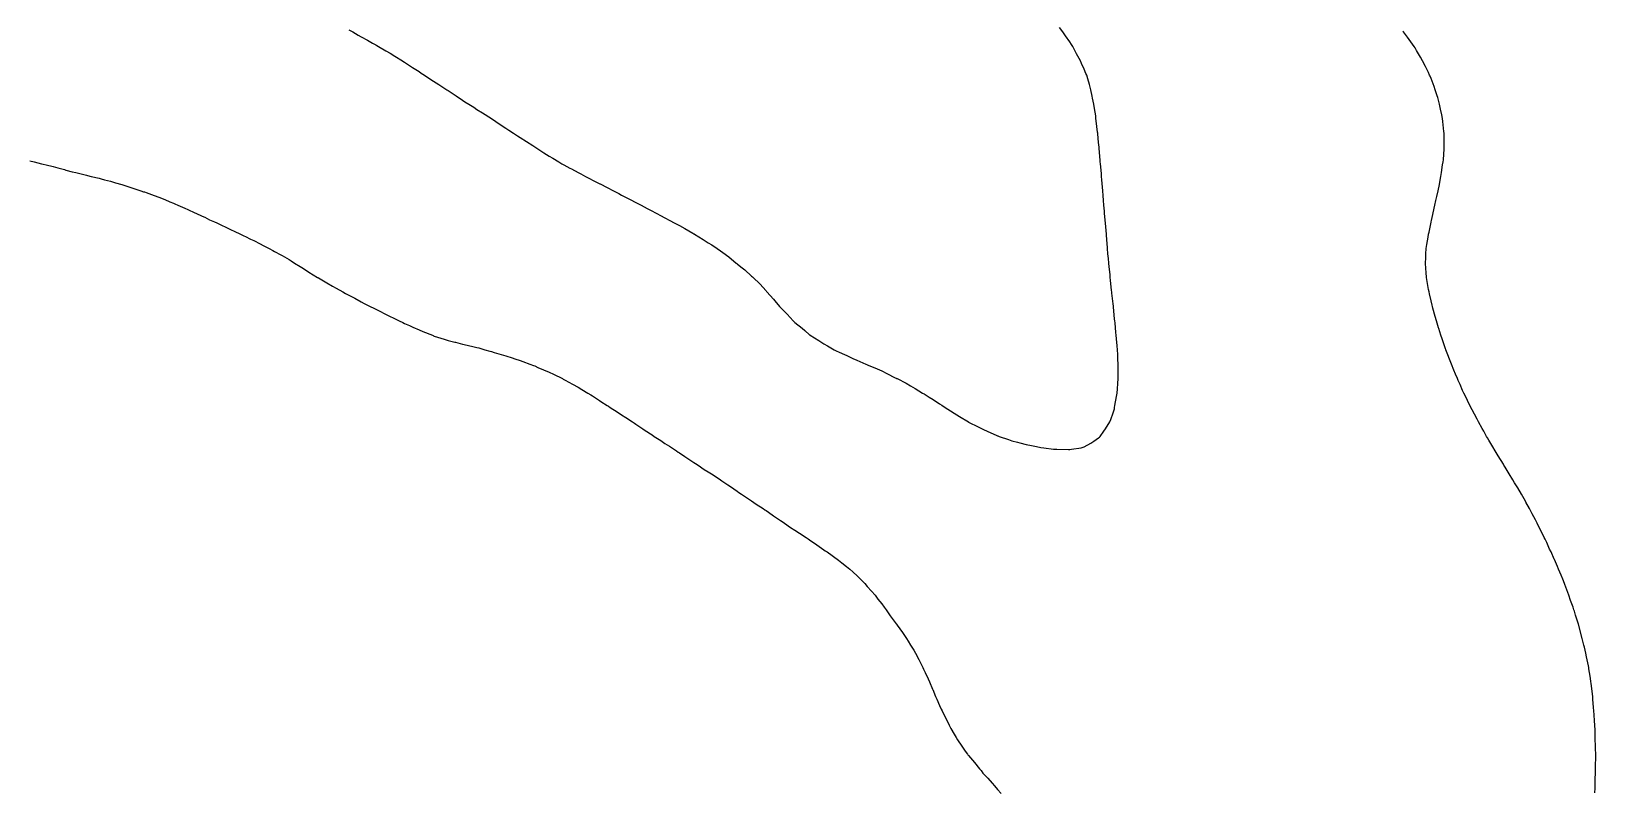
# Model space of a CAD drawing. Extents: x -717078 to -715000, y -984629 to -984000.
# Drawn here: x -715969.3 to -715861.1, y -984328 to -984275.5 of the extents above; entities that cross this region are included whole.
import ezdxf

# ---------------------------------------------------------------- set-up
doc = ezdxf.new("R2010")
doc.units = 0
doc.layers.add('buffer_B2_0_1_clip', color=7, linetype='Continuous')

msp = doc.modelspace()

# ---------------------------------------------------------------- linework, layer by layer
at = {"layer": 'buffer_B2_0_1_clip'}
for points in [[(-715947.35, -984275.35), (-715947.09, -984275.5), (-715946.72, -984275.72), (-715946.5, -984275.85), (-715946.08, -984276.08), (-715945.73, -984276.27), (-715945.5, -984276.4), (-715945.43, -984276.43), (-715945.32, -984276.5), (-715944.8, -984276.8), (-715944.5, -984276.98), (-715944.17, -984277.17), (-715943.64, -984277.5), (-715943.56, -984277.56), (-715943.5, -984277.59), (-715943.23, -984277.77), (-715942.96, -984277.96), (-715942.5, -984278.25), (-715942.35, -984278.35), (-715942.12, -984278.5), (-715941.75, -984278.75), (-715941.5, -984278.91), (-715941.14, -984279.14), (-715940.58, -984279.5), (-715940.53, -984279.53), (-715940.5, -984279.55), (-715940.35, -984279.65), (-715939.93, -984279.93), (-715939.5, -984280.22), (-715939.33, -984280.33), (-715939.06, -984280.5), (-715938.72, -984280.72), (-715938.5, -984280.86), (-715938.11, -984281.11), (-715937.5, -984281.5), (-715937.5, -984281.5), (-715937.5, -984281.5), (-715936.9, -984281.9), (-715936.5, -984282.16), (-715936.3, -984282.3), (-715935.98, -984282.5), (-715935.69, -984282.69), (-715935.5, -984282.81), (-715935.08, -984283.08), (-715934.63, -984283.37), (-715934.5, -984283.45), (-715934.47, -984283.47), (-715934.43, -984283.5), (-715933.87, -984283.87), (-715933.5, -984284.1), (-715933.25, -984284.25), (-715932.84, -984284.5), (-715932.62, -984284.62), (-715932.5, -984284.7), (-715932.08, -984284.92), (-715931.97, -984284.97), (-715931.5, -984285.23), (-715931.32, -984285.32), (-715930.99, -984285.5), (-715930.67, -984285.67), (-715930.5, -984285.76), (-715930.01, -984286.01), (-715929.98, -984286.02), (-715929.5, -984286.27), (-715929.05, -984286.5), (-715928.69, -984286.69), (-715928.5, -984286.79), (-715928.03, -984287.03), (-715927.91, -984287.09), (-715927.5, -984287.31), (-715927.37, -984287.37), (-715927.13, -984287.5), (-715926.72, -984287.72), (-715926.5, -984287.83), (-715926.06, -984288.06), (-715925.8, -984288.2), (-715925.5, -984288.36), (-715925.41, -984288.41), (-715925.24, -984288.5), (-715924.76, -984288.76), (-715924.5, -984288.91), (-715924.11, -984289.11), (-715923.56, -984289.44), (-715923.5, -984289.47), (-715923.48, -984289.48), (-715923.45, -984289.5), (-715922.86, -984289.86), (-715922.5, -984290.09), (-715922.25, -984290.25), (-715921.89, -984290.5), (-715921.66, -984290.66), (-715921.5, -984290.78), (-715921.08, -984291.08), (-715920.56, -984291.5), (-715920.53, -984291.53), (-715920.5, -984291.55), (-715920.25, -984291.75), (-715919.97, -984291.97), (-715919.5, -984292.4), (-715919.45, -984292.45), (-715919.39, -984292.5), (-715918.93, -984292.93), (-715918.5, -984293.42), (-715918.46, -984293.46), (-715918.44, -984293.5), (-715917.99, -984293.99), (-715917.89, -984294.11), (-715917.57, -984294.5), (-715917.54, -984294.54), (-715917.5, -984294.58), (-715917.04, -984295.04), (-715916.62, -984295.5), (-715916.56, -984295.56), (-715916.5, -984295.62), (-715916.01, -984296.01), (-715915.82, -984296.18), (-715915.5, -984296.46), (-715915.47, -984296.47), (-715915.44, -984296.5), (-715914.86, -984296.86), (-715914.5, -984297.1), (-715914.24, -984297.24), (-715913.79, -984297.5), (-715913.6, -984297.6), (-715913.5, -984297.65), (-715913.23, -984297.77), (-715912.91, -984297.91), (-715912.5, -984298.11), (-715912.22, -984298.22), (-715911.6, -984298.5), (-715911.53, -984298.53), (-715911.5, -984298.54), (-715911.43, -984298.57), (-715910.82, -984298.82), (-715910.5, -984298.97), (-715910.14, -984299.14), (-715909.56, -984299.44), (-715909.5, -984299.47), (-715909.48, -984299.48), (-715909.44, -984299.5), (-715908.82, -984299.82), (-715908.5, -984300), (-715908.18, -984300.18), (-715907.68, -984300.5), (-715907.56, -984300.56), (-715907.5, -984300.6), (-715907.22, -984300.78), (-715906.95, -984300.95), (-715906.5, -984301.24), (-715906.34, -984301.34), (-715906.12, -984301.5), (-715905.74, -984301.74), (-715905.5, -984301.89), (-715905.12, -984302.12), (-715904.5, -984302.5), (-715904.5, -984302.5), (-715904.5, -984302.5), (-715904.49, -984302.51), (-715903.83, -984302.83), (-715903.5, -984303.01), (-715903.16, -984303.16), (-715902.58, -984303.42), (-715902.5, -984303.46), (-715902.47, -984303.47), (-715902.38, -984303.5), (-715901.72, -984303.72), (-715901.5, -984303.8), (-715901.1, -984303.9), (-715900.94, -984303.94), (-715900.5, -984304.07), (-715900.13, -984304.13), (-715899.79, -984304.21), (-715899.5, -984304.27), (-715899.29, -984304.29), (-715898.62, -984304.38), (-715898.5, -984304.39), (-715898.39, -984304.39), (-715897.59, -984304.41), (-715897.5, -984304.41), (-715897.38, -984304.38), (-715896.71, -984304.29), (-715896.5, -984304.22), (-715896.03, -984303.97), (-715895.82, -984303.82), (-715895.5, -984303.61), (-715895.44, -984303.56), (-715895.39, -984303.5), (-715895.13, -984303.13), (-715895.02, -984302.98), (-715894.73, -984302.5), (-715894.66, -984302.34), (-715894.5, -984301.87), (-715894.41, -984301.59), (-715894.39, -984301.5), (-715894.37, -984301.37), (-715894.26, -984300.74), (-715894.22, -984300.5), (-715894.2, -984300.2), (-715894.17, -984299.83), (-715894.15, -984299.5), (-715894.15, -984299.15), (-715894.14, -984298.86), (-715894.15, -984298.5), (-715894.16, -984298.16), (-715894.18, -984297.82), (-715894.2, -984297.5), (-715894.22, -984297.22), (-715894.26, -984296.74), (-715894.28, -984296.5), (-715894.3, -984296.3), (-715894.36, -984295.64), (-715894.38, -984295.5), (-715894.39, -984295.39), (-715894.48, -984294.52), (-715894.48, -984294.5), (-715894.48, -984294.48), (-715894.5, -984294.33), (-715894.58, -984293.58), (-715894.59, -984293.5), (-715894.6, -984293.4), (-715894.68, -984292.68), (-715894.69, -984292.5), (-715894.71, -984292.29), (-715894.76, -984291.76), (-715894.78, -984291.5), (-715894.81, -984291.19), (-715894.85, -984290.85), (-715894.88, -984290.5), (-715894.91, -984290.09), (-715894.93, -984289.93), (-715894.96, -984289.5), (-715895, -984289), (-715895.01, -984288.99), (-715895.05, -984288.5), (-715895.08, -984288.08), (-715895.09, -984287.91), (-715895.13, -984287.5), (-715895.16, -984287.16), (-715895.18, -984286.82), (-715895.21, -984286.5), (-715895.24, -984286.24), (-715895.27, -984285.73), (-715895.29, -984285.5), (-715895.31, -984285.31), (-715895.36, -984284.64), (-715895.38, -984284.5), (-715895.39, -984284.39), (-715895.46, -984283.54), (-715895.47, -984283.5), (-715895.47, -984283.47), (-715895.5, -984283.15), (-715895.56, -984282.56), (-715895.56, -984282.5), (-715895.57, -984282.43), (-715895.66, -984281.66), (-715895.68, -984281.5), (-715895.7, -984281.3), (-715895.79, -984280.79), (-715895.82, -984280.5), (-715895.91, -984280.09), (-715895.94, -984279.94), (-715896.03, -984279.5), (-715896.14, -984279.14), (-715896.25, -984278.75), (-715896.32, -984278.5), (-715896.38, -984278.38), (-715896.5, -984278.08), (-715896.68, -984277.68), (-715896.76, -984277.5), (-715897.02, -984277.02), (-715897.07, -984276.93), (-715897.29, -984276.5), (-715897.38, -984276.38), (-715897.5, -984276.18), (-715897.78, -984275.78), (-715897.97, -984275.5), (-715898.2, -984275.2)], [(-715861.17, -984328.17), (-715861.15, -984327.85), (-715861.14, -984327.5), (-715861.14, -984327.14), (-715861.12, -984326.88), (-715861.12, -984326.5), (-715861.12, -984326.12), (-715861.11, -984325.89), (-715861.11, -984325.5), (-715861.12, -984325.12), (-715861.13, -984324.87), (-715861.14, -984324.5), (-715861.15, -984324.15), (-715861.16, -984323.84), (-715861.18, -984323.5), (-715861.2, -984323.2), (-715861.22, -984322.78), (-715861.24, -984322.5), (-715861.26, -984322.26), (-715861.31, -984321.69), (-715861.32, -984321.5), (-715861.34, -984321.34), (-715861.43, -984320.57), (-715861.44, -984320.5), (-715861.45, -984320.45), (-715861.5, -984320.1), (-715861.58, -984319.58), (-715861.59, -984319.5), (-715861.62, -984319.38), (-715861.75, -984318.75), (-715861.8, -984318.5), (-715861.9, -984318.1), (-715861.94, -984317.94), (-715862.04, -984317.5), (-715862.31, -984316.5), (-715862.36, -984316.36), (-715862.5, -984315.87), (-715862.59, -984315.59), (-715862.62, -984315.5), (-715862.68, -984315.32), (-715862.85, -984314.85), (-715862.97, -984314.5), (-715863.11, -984314.11), (-715863.25, -984313.75), (-715863.35, -984313.5), (-715863.39, -984313.39), (-715863.5, -984313.11), (-715863.68, -984312.68), (-715863.76, -984312.5), (-715863.97, -984312.03), (-715863.99, -984311.99), (-715864.2, -984311.5), (-715864.3, -984311.3), (-715864.5, -984310.85), (-715864.61, -984310.61), (-715864.67, -984310.5), (-715864.84, -984310.16), (-715864.95, -984309.95), (-715865.17, -984309.5), (-715865.28, -984309.28), (-715865.5, -984308.85), (-715865.63, -984308.63), (-715865.69, -984308.5), (-715865.94, -984308.06), (-715865.98, -984307.98), (-715866.25, -984307.5), (-715866.5, -984307.07), (-715866.72, -984306.72), (-715866.84, -984306.5), (-715867.09, -984306.09), (-715867.38, -984305.62), (-715867.46, -984305.5), (-715867.5, -984305.43), (-715867.85, -984304.85), (-715868.07, -984304.5), (-715868.23, -984304.23), (-715868.5, -984303.77), (-715868.6, -984303.6), (-715868.66, -984303.5), (-715868.86, -984303.14), (-715868.96, -984302.96), (-715869.21, -984302.5), (-715869.31, -984302.31), (-715869.5, -984301.96), (-715869.66, -984301.66), (-715869.74, -984301.5), (-715869.98, -984301.02), (-715869.99, -984300.99), (-715870.24, -984300.5), (-715870.32, -984300.32), (-715870.5, -984299.91), (-715870.63, -984299.63), (-715870.68, -984299.5), (-715870.81, -984299.19), (-715870.92, -984298.92), (-715871.1, -984298.5), (-715871.48, -984297.5), (-715871.48, -984297.48), (-715871.5, -984297.44), (-715871.74, -984296.74), (-715871.82, -984296.5), (-715871.96, -984296.04), (-715871.98, -984295.98), (-715872.12, -984295.5), (-715872.21, -984295.21), (-715872.37, -984294.63), (-715872.4, -984294.5), (-715872.42, -984294.42), (-715872.5, -984294.11), (-715872.62, -984293.62), (-715872.64, -984293.5), (-715872.68, -984293.32), (-715872.77, -984292.77), (-715872.82, -984292.5), (-715872.85, -984292.15), (-715872.87, -984291.87), (-715872.89, -984291.5), (-715872.87, -984291.13), (-715872.86, -984290.86), (-715872.84, -984290.5), (-715872.79, -984290.21), (-715872.71, -984289.71), (-715872.68, -984289.5), (-715872.64, -984289.36), (-715872.5, -984288.66), (-715872.47, -984288.53), (-715872.47, -984288.5), (-715872.46, -984288.46), (-715872.29, -984287.71), (-715872.24, -984287.5), (-715872.17, -984287.17), (-715872.1, -984286.9), (-715872.02, -984286.5), (-715871.93, -984286.07), (-715871.9, -984285.9), (-715871.82, -984285.5), (-715871.77, -984285.23), (-715871.7, -984284.7), (-715871.67, -984284.5), (-715871.65, -984284.35), (-715871.6, -984283.6), (-715871.59, -984283.5), (-715871.59, -984283.41), (-715871.6, -984282.6), (-715871.6, -984282.5), (-715871.61, -984282.39), (-715871.69, -984281.69), (-715871.71, -984281.5), (-715871.76, -984281.24), (-715871.84, -984280.84), (-715871.91, -984280.5), (-715872.04, -984280.04), (-715872.08, -984279.92), (-715872.21, -984279.5), (-715872.28, -984279.28), (-715872.5, -984278.73), (-715872.57, -984278.57), (-715872.6, -984278.5), (-715872.69, -984278.31), (-715872.89, -984277.89), (-715873.09, -984277.5), (-715873.24, -984277.24), (-715873.5, -984276.78), (-715873.61, -984276.61), (-715873.68, -984276.5), (-715874.02, -984276.02), (-715874.14, -984275.86), (-715874.4, -984275.5), (-715874.45, -984275.45)], [(-715969.43, -984284.43), (-715969.13, -984284.5), (-715968.62, -984284.62), (-715968.5, -984284.65), (-715968.3, -984284.7), (-715967.82, -984284.82), (-715967.5, -984284.91), (-715967.03, -984285.03), (-715966.94, -984285.06), (-715966.5, -984285.18), (-715966.24, -984285.24), (-715965.6, -984285.4), (-715965.5, -984285.42), (-715965.44, -984285.44), (-715965.19, -984285.5), (-715964.63, -984285.63), (-715964.5, -984285.67), (-715964.27, -984285.73), (-715963.84, -984285.84), (-715963.5, -984285.94), (-715963.07, -984286.07), (-715962.86, -984286.14), (-715962.5, -984286.25), (-715962.31, -984286.31), (-715961.75, -984286.5), (-715961.56, -984286.56), (-715961.5, -984286.58), (-715961.38, -984286.62), (-715960.82, -984286.82), (-715960.5, -984286.94), (-715960.1, -984287.1), (-715959.74, -984287.26), (-715959.5, -984287.36), (-715959.4, -984287.4), (-715959.19, -984287.5), (-715958.71, -984287.71), (-715958.5, -984287.8), (-715958.02, -984288.02), (-715957.95, -984288.05), (-715957.5, -984288.26), (-715957.33, -984288.33), (-715956.99, -984288.5), (-715956.65, -984288.65), (-715956.5, -984288.72), (-715956.08, -984288.92), (-715955.97, -984288.97), (-715955.5, -984289.19), (-715955.29, -984289.29), (-715954.86, -984289.5), (-715954.62, -984289.62), (-715954.5, -984289.67), (-715954.16, -984289.84), (-715953.94, -984289.94), (-715953.5, -984290.17), (-715953.28, -984290.28), (-715952.87, -984290.5), (-715952.62, -984290.62), (-715952.5, -984290.69), (-715952.06, -984290.94), (-715951.98, -984290.98), (-715951.5, -984291.26), (-715951.35, -984291.35), (-715951.12, -984291.5), (-715950.73, -984291.73), (-715950.5, -984291.87), (-715950.12, -984292.12), (-715949.52, -984292.5), (-715949.51, -984292.51), (-715949.5, -984292.51), (-715949.47, -984292.53), (-715948.88, -984292.88), (-715948.5, -984293.1), (-715948.24, -984293.24), (-715947.78, -984293.5), (-715947.6, -984293.6), (-715947.5, -984293.65), (-715947.18, -984293.82), (-715946.94, -984293.94), (-715946.5, -984294.18), (-715946.29, -984294.29), (-715945.88, -984294.5), (-715945.63, -984294.63), (-715945.5, -984294.69), (-715945.12, -984294.88), (-715944.96, -984294.96), (-715944.5, -984295.19), (-715944.29, -984295.29), (-715943.88, -984295.5), (-715943.62, -984295.62), (-715943.5, -984295.68), (-715943.17, -984295.83), (-715942.93, -984295.93), (-715942.5, -984296.13), (-715942.24, -984296.24), (-715941.58, -984296.5), (-715941.52, -984296.52), (-715941.5, -984296.53), (-715941.45, -984296.55), (-715940.77, -984296.77), (-715940.5, -984296.85), (-715940.03, -984296.97), (-715939.98, -984296.98), (-715939.5, -984297.11), (-715939.18, -984297.18), (-715938.7, -984297.3), (-715938.5, -984297.35), (-715938.38, -984297.38), (-715937.95, -984297.5), (-715937.6, -984297.6), (-715937.5, -984297.62), (-715937.32, -984297.68), (-715936.83, -984297.83), (-715936.5, -984297.93), (-715936.07, -984298.07), (-715935.87, -984298.13), (-715935.5, -984298.25), (-715935.32, -984298.32), (-715934.83, -984298.5), (-715934.59, -984298.59), (-715934.5, -984298.62), (-715934.28, -984298.72), (-715933.89, -984298.89), (-715933.5, -984299.06), (-715933.2, -984299.2), (-715932.59, -984299.5), (-715932.53, -984299.53), (-715932.5, -984299.55), (-715932.4, -984299.6), (-715931.88, -984299.88), (-715931.5, -984300.09), (-715931.25, -984300.25), (-715930.83, -984300.5), (-715930.62, -984300.62), (-715930.5, -984300.7), (-715930.02, -984301.02), (-715929.92, -984301.08), (-715929.5, -984301.35), (-715929.41, -984301.41), (-715929.28, -984301.5), (-715928.81, -984301.81), (-715928.5, -984302.01), (-715928.2, -984302.2), (-715927.74, -984302.5), (-715927.59, -984302.59), (-715927.5, -984302.66), (-715927.02, -984302.98), (-715927, -984303), (-715926.5, -984303.32), (-715926.39, -984303.39), (-715926.23, -984303.5), (-715925.79, -984303.79), (-715925.5, -984303.98), (-715925.18, -984304.18), (-715924.69, -984304.5), (-715924.58, -984304.58), (-715924.5, -984304.63), (-715924.11, -984304.89), (-715923.98, -984304.98), (-715923.5, -984305.3), (-715923.38, -984305.38), (-715923.19, -984305.5), (-715922.78, -984305.78), (-715922.5, -984305.96), (-715922.17, -984306.17), (-715921.66, -984306.5), (-715921.57, -984306.57), (-715921.5, -984306.61), (-715921.14, -984306.86), (-715920.97, -984306.97), (-715920.5, -984307.29), (-715920.38, -984307.38), (-715920.19, -984307.5), (-715919.78, -984307.78), (-715919.5, -984307.97), (-715919.18, -984308.18), (-715918.69, -984308.5), (-715918.58, -984308.58), (-715918.5, -984308.63), (-715918.07, -984308.93), (-715917.99, -984308.99), (-715917.5, -984309.32), (-715917.39, -984309.39), (-715917.23, -984309.5), (-715916.8, -984309.8), (-715916.5, -984309.99), (-715916.19, -984310.19), (-715915.72, -984310.5), (-715915.59, -984310.59), (-715915.5, -984310.65), (-715915, -984311), (-715914.99, -984311.01), (-715914.5, -984311.35), (-715914.41, -984311.41), (-715914.28, -984311.5), (-715913.5, -984312.07), (-715913.26, -984312.26), (-715912.94, -984312.5), (-715912.7, -984312.7), (-715912.5, -984312.88), (-715912.18, -984313.18), (-715911.85, -984313.5), (-715911.68, -984313.68), (-715911.5, -984313.88), (-715911.21, -984314.21), (-715910.96, -984314.5), (-715910.76, -984314.76), (-715910.5, -984315.1), (-715910.33, -984315.33), (-715910.2, -984315.5), (-715909.91, -984315.91), (-715909.5, -984316.47), (-715909.49, -984316.49), (-715909.48, -984316.5), (-715909.43, -984316.57), (-715909.07, -984317.07), (-715908.78, -984317.5), (-715908.67, -984317.67), (-715908.5, -984317.96), (-715908.29, -984318.29), (-715908.17, -984318.5), (-715907.94, -984318.94), (-715907.82, -984319.18), (-715907.66, -984319.5), (-715907.61, -984319.61), (-715907.5, -984319.85), (-715907.29, -984320.29), (-715907.2, -984320.5), (-715906.99, -984320.99), (-715906.97, -984321.03), (-715906.77, -984321.5), (-715906.69, -984321.69), (-715906.5, -984322.12), (-715906.38, -984322.38), (-715906.33, -984322.5), (-715906.16, -984322.84), (-715906.05, -984323.05), (-715905.84, -984323.5), (-715905.72, -984323.72), (-715905.5, -984324.12), (-715905.35, -984324.35), (-715905.26, -984324.5), (-715904.95, -984324.95), (-715904.72, -984325.28), (-715904.56, -984325.5), (-715904.54, -984325.54), (-715904.5, -984325.59), (-715904.08, -984326.08), (-715903.73, -984326.5), (-715903.63, -984326.63), (-715903.5, -984326.8), (-715903.16, -984327.16), (-715902.85, -984327.5), (-715902.69, -984327.69), (-715902.5, -984327.94), (-715902.23, -984328.23)]]:
    msp.add_lwpolyline(points, dxfattribs=at)

doc.saveas('drawing.dxf')
